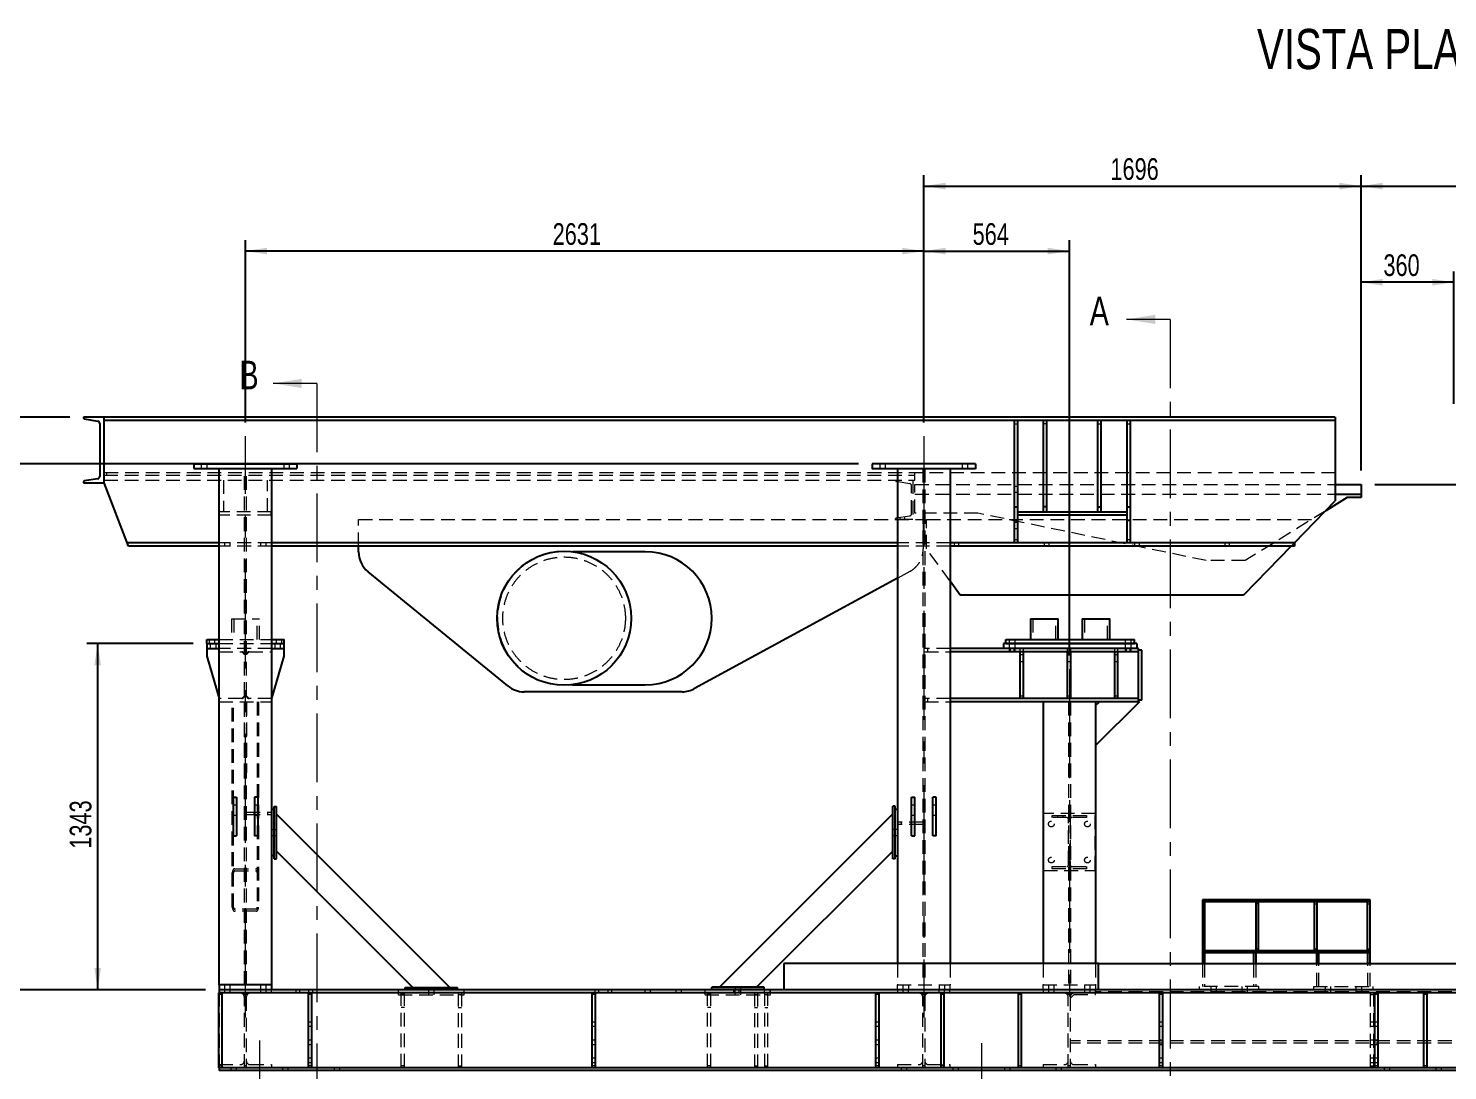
# Model space of a CAD drawing. Header units: millimetres. Extents: x 861 to 27901, y 673 to 17923.
# Drawn here: x 5683 to 10047, y 5109 to 8314 of the extents above; entities that cross this region are included whole.
import ezdxf

# ---------------------------------------------------------------- set-up
doc = ezdxf.new("R2010")
doc.units = ezdxf.units.MM
doc.header["$LTSCALE"] = 33.3
for name, pattern in [('CENTER', [10.16, 6.35, -1.27, 1.27, -1.27]), ('CENTERX2', [20.32, 12.7, -2.54, 2.54, -2.54]), ('HIDDEN', [1.905, 1.27, -0.635])]:
    doc.linetypes.add(name, pattern=pattern)
doc.layers.add('CAPA_1', color=7, linetype='Continuous')
doc.layers.add('STRUC', color=4, linetype='Continuous')
doc.styles.add('SLDTEXTSTYLE0', font='TXT', dxfattribs={"width": 0.75})
doc.dimstyles.new('SLDDIMSTYLE0', dxfattribs={"dimtxt": 66.6, "dimasz": 66.6, "dimexe": 0, "dimexo": 0.0625, "dimgap": 16.65, "dimtad": 2, "dimdec": 0, "dimlfac": 1.261261, "dimrnd": 1e-09, "dimzin": 12, "dimdsep": 46, "dimtxsty": 'SLDTEXTSTYLE0', "dimsah": 1, "dimcen": 0.09, "dimadec": 0, "dimazin": 3, "dimtfac": 1, "dimtdec": 0, "dimtofl": 0, "dimtmove": 0, "dimatfit": 3, "dimfxl": 1, "dimfrac": 2, "dimtolj": 1, "dimtzin": 12, "dimarcsym": 0})

# ---------------------------------------------------------------- blocks, each defined once
blk = doc.blocks.new('_D_4')
at = {"layer": 'CAPA_1', "transparency": 16777216}
for p, q in [((6227, 5358), (5508.6, 5358)), ((5541.9, 5358), (5541.9, 3403.6)), ((6342, 3403.6), (5508.6, 3403.6))]:
    blk.add_line(p, q, dxfattribs=at)
for points in [[(5541.9, 5358), (5531.6, 5291.4), (5552.1, 5291.4)], [(5541.9, 3403.6), (5552.1, 3470.2), (5531.6, 3470.2)]]:
    blk.add_solid(points, dxfattribs=at)
at = {"layer": 'CAPA_1', "transparency": 16777216, "insert": (5456, 4282.4), "char_height": 66.6, "attachment_point": 1, "rotation": 90, "style": 'SLDTEXTSTYLE0'}
blk.add_mtext('2465', dxfattribs=at)
blk = doc.blocks.new('_D_5')
at = {"layer": 'CAPA_1', "transparency": 16777216}
for p, q in [((6149.3, 6975.7), (5281.1, 6975.7)), ((5314.4, 6975.7), (5314.4, 3403.6)), ((6342, 3403.6), (5281.1, 3403.6))]:
    blk.add_line(p, q, dxfattribs=at)
for points in [[(5314.4, 6975.7), (5304.1, 6909.1), (5324.6, 6909.1)], [(5314.4, 3403.6), (5324.6, 3470.2), (5304.1, 3470.2)]]:
    blk.add_solid(points, dxfattribs=at)
at = {"layer": 'CAPA_1', "transparency": 16777216, "insert": (5228.5, 5091.3), "char_height": 66.6, "attachment_point": 1, "rotation": 90, "style": 'SLDTEXTSTYLE0'}
blk.add_mtext('4505', dxfattribs=at)
blk = doc.blocks.new('_D_6')
at = {"layer": 'CAPA_1', "transparency": 16777216}
for p, q in [((5810, 7118.8), (5019.8, 7118.8)), ((5053.1, 7118.8), (5053.1, 3403.6)), ((6342, 3403.6), (5019.8, 3403.6))]:
    blk.add_line(p, q, dxfattribs=at)
for points in [[(5053.1, 7118.8), (5042.8, 7052.2), (5063.3, 7052.2)], [(5053.1, 3403.6), (5063.3, 3470.2), (5042.8, 3470.2)]]:
    blk.add_solid(points, dxfattribs=at)
at = {"layer": 'CAPA_1', "transparency": 16777216, "insert": (4967.2, 5162.8), "char_height": 66.6, "attachment_point": 1, "rotation": 90, "style": 'SLDTEXTSTYLE0'}
blk.add_mtext('4686', dxfattribs=at)
blk = doc.blocks.new('_D_7')
at = {"layer": 'CAPA_1', "transparency": 16777216}
for p, q in [((8235.7, 6975.3), (5508.6, 6975.3)), ((5541.9, 5358), (5541.9, 6975.3)), ((6227, 5358), (5508.6, 5358))]:
    blk.add_line(p, q, dxfattribs=at)
for points in [[(5541.9, 6975.3), (5531.6, 6908.7), (5552.1, 6908.7)], [(5541.9, 5358), (5552.1, 5424.6), (5531.6, 5424.6)]]:
    blk.add_solid(points, dxfattribs=at)
at = {"layer": 'CAPA_1', "transparency": 16777216, "insert": (5456, 6068.2), "char_height": 66.6, "attachment_point": 1, "rotation": 90, "style": 'SLDTEXTSTYLE0'}
blk.add_mtext('2040', dxfattribs=at)
blk = doc.blocks.new('_D_9')
at = {"layer": 'CAPA_1', "transparency": 16777216}
for p, q in [((6189, 6422.5), (5862.5, 6422.5)), ((5895.8, 6422.5), (5895.8, 5358)), ((6227, 5358), (5862.5, 5358))]:
    blk.add_line(p, q, dxfattribs=at)
for points in [[(5895.8, 6422.5), (5885.5, 6355.9), (5906, 6355.9)], [(5895.8, 5358), (5906, 5424.6), (5885.5, 5424.6)]]:
    blk.add_solid(points, dxfattribs=at)
at = {"layer": 'CAPA_1', "transparency": 16777216, "insert": (5809.9, 5791.8), "char_height": 66.6, "attachment_point": 1, "rotation": 90, "style": 'SLDTEXTSTYLE0'}
blk.add_mtext('1343', dxfattribs=at)
blk = doc.blocks.new('_D_10')
at = {"layer": 'CAPA_1', "transparency": 16777216}
for p, q in [((6350.2, 7102.8), (6350.2, 7662.8)), ((8436.6, 7102.4), (8436.6, 7662.8)), ((8436.6, 7629.5), (6350.2, 7629.5))]:
    blk.add_line(p, q, dxfattribs=at)
for points in [[(6350.2, 7629.5), (6416.8, 7619.2), (6416.8, 7639.7)], [(8436.6, 7629.5), (8370, 7639.7), (8370, 7619.2)]]:
    blk.add_solid(points, dxfattribs=at)
at = {"layer": 'CAPA_1', "transparency": 16777216, "insert": (7295, 7715.3), "char_height": 66.6, "attachment_point": 1, "style": 'SLDTEXTSTYLE0'}
blk.add_mtext('2631', dxfattribs=at)
blk = doc.blocks.new('_D_11')
at = {"layer": 'CAPA_1', "transparency": 16777216}
for p, q in [((8436.6, 7102.4), (8436.6, 7662.8)), ((8884.1, 6386), (8884.1, 7662.8)), ((8436.6, 7629.5), (8884.1, 7629.5))]:
    blk.add_line(p, q, dxfattribs=at)
for points in [[(8436.6, 7629.5), (8503.2, 7619.2), (8503.2, 7639.7)], [(8884.1, 7629.5), (8817.5, 7639.7), (8817.5, 7619.2)]]:
    blk.add_solid(points, dxfattribs=at)
at = {"layer": 'CAPA_1', "transparency": 16777216, "insert": (8586.5, 7715.3), "char_height": 66.6, "attachment_point": 1, "style": 'SLDTEXTSTYLE0'}
blk.add_mtext('564', dxfattribs=at)
blk = doc.blocks.new('_D_13')
at = {"layer": 'CAPA_1', "transparency": 16777216}
for p, q in [((9823.2, 6912.2), (14695.3, 6912.2)), ((14662, 6912.2), (14662, 5358)), ((14240.2, 5358), (14695.3, 5358))]:
    blk.add_line(p, q, dxfattribs=at)
for points in [[(14662, 6912.2), (14651.8, 6845.6), (14672.3, 6845.6)], [(14662, 5358), (14672.3, 5424.6), (14651.8, 5424.6)]]:
    blk.add_solid(points, dxfattribs=at)
at = {"layer": 'CAPA_1', "transparency": 16777216, "insert": (14576.2, 6036.7), "char_height": 66.6, "attachment_point": 1, "rotation": 90, "style": 'SLDTEXTSTYLE0'}
blk.add_mtext('1960', dxfattribs=at)
blk = doc.blocks.new('_D_14')
at = {"layer": 'CAPA_1', "transparency": 16777216}
for p, q in [((9780.9, 6954.5), (9780.9, 7862.6)), ((10855.1, 5883.5), (10855.1, 7862.6)), ((9780.9, 7829.3), (10855.1, 7829.3))]:
    blk.add_line(p, q, dxfattribs=at)
for points in [[(9780.9, 7829.3), (9847.5, 7819), (9847.5, 7839.5)], [(10855.1, 7829.3), (10788.5, 7839.5), (10788.5, 7819)]]:
    blk.add_solid(points, dxfattribs=at)
at = {"layer": 'CAPA_1', "transparency": 16777216, "insert": (10219.6, 7915.1), "char_height": 66.6, "attachment_point": 1, "style": 'SLDTEXTSTYLE0'}
blk.add_mtext('1355', dxfattribs=at)
blk = doc.blocks.new('_D_15')
at = {"layer": 'CAPA_1', "transparency": 16777216}
for p, q in [((9780.9, 6954.5), (9780.9, 7567)), ((10066.3, 7159.7), (10066.3, 7567)), ((10066.3, 7533.7), (9780.9, 7533.7))]:
    blk.add_line(p, q, dxfattribs=at)
for points in [[(9780.9, 7533.7), (9847.5, 7523.4), (9847.5, 7543.9)], [(10066.3, 7533.7), (9999.7, 7543.9), (9999.7, 7523.4)]]:
    blk.add_solid(points, dxfattribs=at)
at = {"layer": 'CAPA_1', "transparency": 16777216, "insert": (9849.8, 7619.5), "char_height": 66.6, "attachment_point": 1, "style": 'SLDTEXTSTYLE0'}
blk.add_mtext('360', dxfattribs=at)
blk = doc.blocks.new('_D_16')
at = {"layer": 'CAPA_1', "transparency": 16777216}
for p, q in [((8436.6, 7102.4), (8436.6, 7862.6)), ((9780.9, 6954.5), (9780.9, 7862.6)), ((8436.6, 7829.3), (9780.9, 7829.3))]:
    blk.add_line(p, q, dxfattribs=at)
for points in [[(8436.6, 7829.3), (8503.2, 7819), (8503.2, 7839.5)], [(9780.9, 7829.3), (9714.3, 7839.5), (9714.3, 7819)]]:
    blk.add_solid(points, dxfattribs=at)
at = {"layer": 'CAPA_1', "transparency": 16777216, "insert": (9010.3, 7915.1), "char_height": 66.6, "attachment_point": 1, "style": 'SLDTEXTSTYLE0'}
blk.add_mtext('1696', dxfattribs=at)

msp = doc.modelspace()

# ---------------------------------------------------------------- linework, layer by layer
at = {"color": 7, "linetype": 'Continuous', "lineweight": 18}
for p, q in [((9193.75, 7419.35), (9059.83, 7419.35)), ((6569.33, 7222.6), (6435.41, 7222.6))]:
    msp.add_line(p, q, dxfattribs=at)
at = {"color": 7, "linetype": 'CENTER', "lineweight": 18}
for p, q in [((9193.75, 7419.35), (9193.75, 3217.3)), ((6569.33, 7222.6), (6569.33, 3236.58))]:
    msp.add_line(p, q, dxfattribs=at)
at = {"color": 7, "linetype": 'Continuous', "lineweight": 25}
for p, q in [((5852.28, 7118.77), (5852.28, 7116.33)), ((9701.6, 7118.77), (5852.28, 7118.77)), ((5915.7, 6917.38), (5915.7, 7118.77)), ((9701.6, 7118.77), (9701.6, 6861.09)), ((5854.63, 7113.55), (5896.43, 7106.59)), ((5902.15, 7099.83), (5902.15, 6936.31)), ((9701.6, 7108.7), (5915.7, 7108.7)), ((8714.49, 7108.7), (8714.49, 6732.41)), ((8724.56, 7108.7), (8724.56, 6732.41)), ((8803.85, 7108.7), (8803.85, 6828.1)), ((8813.91, 7108.7), (8813.91, 6828.1)), ((8971.85, 6828.1), (8971.85, 7108.7)), ((8981.92, 6828.1), (8981.92, 7108.7)), ((9061.21, 7108.7), (9061.21, 6732.41)), ((9071.28, 7108.7), (9071.28, 6732.41)), ((5852.28, 6919.81), (5852.28, 6917.38)), ((5852.28, 6917.38), (5915.7, 6917.38)), ((5896.43, 6929.56), (5854.63, 6922.59)), ((5991.03, 6722.34), (5915.7, 6917.38)), ((9701.6, 6912.25), (9780.88, 6912.25)), ((9780.88, 6912.25), (9780.88, 6871.81)), ((9576.33, 6732.41), (9701.6, 6861.09)), ((9738.07, 6871.81), (9672.36, 6831.05)), ((9701.6, 6882.12), (9780.88, 6882.12)), ((9780.88, 6871.81), (9738.07, 6871.81)), ((8714.49, 6843.41), (8724.56, 6843.41)), ((8724.56, 6828.1), (9061.21, 6828.1)), ((8724.56, 6818.03), (9061.21, 6818.03)), ((8813.91, 6843.41), (8803.85, 6843.41)), ((8971.85, 6843.41), (8981.92, 6843.41)), ((9061.21, 6843.41), (9071.28, 6843.41)), ((8714.49, 6802.18), (8724.56, 6802.18)), ((9061.21, 6802.18), (9071.28, 6802.18)), ((6269.43, 6732.41), (5987.14, 6732.41)), ((6269.43, 6722.34), (5991.03, 6722.34)), ((8355.8, 6732.41), (6430.95, 6732.41)), ((8355.8, 6722.34), (6430.95, 6722.34)), ((6698.25, 6704.45), (6698.25, 6722.34)), ((9576.33, 6732.41), (8517.31, 6732.41)), ((9576.33, 6722.34), (8517.31, 6722.34)), ((9566.52, 6722.34), (9419.87, 6571.69)), ((9576.33, 6732.41), (9576.33, 6722.34)), ((7579.91, 6704.89), (7355.68, 6704.89)), ((7156.83, 6292.25), (6727.38, 6643.04)), ((8355.8, 6623.92), (7731.63, 6284.03)), ((8547.99, 6571.69), (8517.31, 6614.17)), ((9419.87, 6571.69), (8547.99, 6571.69)), ((8764.42, 6498.47), (8764.42, 6435.04)), ((8764.42, 6498.47), (8850.01, 6498.47)), ((8850.01, 6435.04), (8850.01, 6498.47)), ((8922.99, 6498.47), (8922.99, 6435.04)), ((8922.99, 6498.47), (9008.58, 6498.47)), ((9008.58, 6435.04), (9008.58, 6498.47)), ((6231.26, 6435.04), (6269.43, 6435.04)), ((6231.26, 6422.46), (6231.26, 6435.04)), ((6430.95, 6435.04), (6469.12, 6435.04)), ((6469.12, 6422.46), (6469.12, 6435.04)), ((8688.28, 6435.04), (9084.71, 6435.04)), ((8688.28, 6422.46), (8688.28, 6435.04)), ((8688.28, 6422.46), (9084.71, 6422.46)), ((9084.71, 6422.46), (9084.71, 6435.04)), ((7355.68, 6295.78), (7579.91, 6295.78)), ((7693.72, 6274.37), (7206.99, 6274.37))]:
    msp.add_line(p, q, dxfattribs=at)
at = {"color": 1, "linetype": 'HIDDEN', "lineweight": 18}
for p, q in [((8714.49, 7098.63), (8724.56, 7098.63)), ((8813.91, 7098.63), (8803.85, 7098.63)), ((8971.85, 7098.63), (8981.92, 7098.63)), ((9061.21, 7098.63), (9071.28, 7098.63)), ((9701.6, 6947.92), (5915.7, 6947.92)), ((5915.7, 6940.37), (8409.24, 6940.37)), ((5923.26, 6947.92), (5923.26, 6940.37)), ((8409.24, 6925.27), (8409.24, 6947.92)), ((5915.7, 6925.27), (8409.24, 6925.27)), ((6282.8, 6925.27), (6282.8, 6827.75)), ((6417.58, 6827.75), (6417.58, 6925.27)), ((8349.8, 6923.29), (8349.8, 6925.27)), ((8393.58, 6913.95), (8351.82, 6920.91)), ((8398.63, 6821.72), (8398.63, 6907.99)), ((8402.66, 6925.27), (8402.66, 6804.44)), ((8409.24, 6912.25), (9701.6, 6912.25)), ((8409.24, 6823.45), (8409.24, 6912.25)), ((8724.56, 6905.58), (8714.49, 6905.58)), ((8409.24, 6882.12), (9701.6, 6882.12)), ((8714.49, 6887.95), (8724.56, 6887.95)), ((6270.9, 6817.68), (6270.9, 6827.75)), ((6429.48, 6827.75), (6270.9, 6827.75)), ((6429.48, 6817.68), (6270.9, 6817.68)), ((6429.48, 6817.68), (6429.48, 6827.75)), ((8351.82, 6808.79), (8393.58, 6815.76)), ((8362.7, 6810.61), (8362.7, 6804.44)), ((8377.8, 6804.44), (8377.8, 6813.13)), ((8602.7, 6823.45), (8409.24, 6823.45)), ((9304.38, 6677.56), (8602.7, 6823.45)), ((9672.36, 6831.05), (9424.89, 6677.56)), ((6698.25, 6722.34), (6698.25, 6804)), ((6698.25, 6804), (8434.61, 6804)), ((8349.8, 6804.44), (8349.8, 6806.41)), ((8402.66, 6804.44), (8349.8, 6804.44)), ((8434.61, 6804), (8434.61, 6713.94)), ((8444.92, 6804), (9646.02, 6804)), ((8444.92, 6714.41), (8444.92, 6804)), ((8724.56, 6794.58), (8714.49, 6794.58)), ((8714.49, 6776.95), (8724.56, 6776.95)), ((6430.95, 6732.41), (6269.43, 6732.41)), ((6430.95, 6722.34), (6269.43, 6722.34)), ((6285.88, 6732.41), (6285.88, 6722.34)), ((6303.5, 6722.34), (6303.5, 6732.41)), ((6396.88, 6732.41), (6396.88, 6722.34)), ((6414.5, 6722.34), (6414.5, 6732.41)), ((8517.31, 6732.41), (8355.8, 6732.41)), ((8517.31, 6722.34), (8355.8, 6722.34)), ((8529.34, 6732.41), (8529.34, 6722.34)), ((8544.44, 6722.34), (8544.44, 6732.41)), ((8714.49, 6742.48), (8724.56, 6742.48)), ((8806.84, 6732.41), (8806.84, 6722.34)), ((8821.94, 6722.34), (8821.94, 6732.41)), ((9061.21, 6742.48), (9071.28, 6742.48)), ((9084.34, 6732.41), (9084.34, 6722.34)), ((9099.44, 6722.34), (9099.44, 6732.41)), ((9361.84, 6732.41), (9361.84, 6722.34)), ((9376.94, 6722.34), (9376.94, 6732.41)), ((9576.33, 6732.41), (9566.52, 6722.34)), ((7355.68, 6704.89), (7330.16, 6704.89)), ((8517.31, 6614.17), (8444.92, 6714.41)), ((8393.24, 6644.31), (8355.8, 6623.92)), ((9424.89, 6677.56), (9304.38, 6677.56)), ((6307.4, 6498.47), (6392.98, 6498.47)), ((6307.4, 6498.47), (6307.4, 6435.04)), ((6314.51, 6498.47), (6314.51, 6435.04)), ((6385.87, 6435.04), (6385.87, 6498.47)), ((6392.98, 6435.04), (6392.98, 6498.47)), ((8771.53, 6498.47), (8771.53, 6435.04)), ((8842.89, 6435.04), (8842.89, 6498.47)), ((8930.1, 6498.47), (8930.1, 6435.04)), ((9001.46, 6435.04), (9001.46, 6498.47)), ((6238.31, 6435.04), (6238.31, 6422.46)), ((6255.93, 6422.46), (6255.93, 6435.04)), ((6269.43, 6435.04), (6430.95, 6435.04)), ((6444.45, 6435.04), (6444.45, 6422.46)), ((6462.07, 6422.46), (6462.07, 6435.04)), ((8699.29, 6435.04), (8699.29, 6422.46)), ((8716.91, 6422.46), (8716.91, 6435.04)), ((9056.08, 6435.04), (9056.08, 6422.46)), ((9073.7, 6422.46), (9073.7, 6435.04)), ((7330.16, 6295.78), (7355.68, 6295.78))]:
    msp.add_line(p, q, dxfattribs=at)
at = {"color": 7, "linetype": 'Continuous', "lineweight": 25}
msp.add_circle((7330.16, 6500.34), 206.14, dxfattribs=at)
at = {"color": 1, "linetype": 'HIDDEN', "lineweight": 18}
msp.add_circle((7330.16, 6500.34), 188.52, dxfattribs=at)
at = {"color": 7, "linetype": 'Continuous', "lineweight": 25}
for centre, radius, start, end in [((5855.1, 7116.33), 2.82, 180, 260.537), ((5895.3, 7099.83), 6.85, 0, 80.537), ((5855.1, 6919.81), 2.82, 99.463, 180), ((5895.3, 6936.31), 6.85, 279.463, 0), ((6777.54, 6704.45), 79.29, 180, 230.75696), ((7579.91, 6500.34), 204.56, 270, 90), ((7206.99, 6353.66), 79.29, 230.75696, 270), ((7693.72, 6353.66), 79.29, 270, 298.5707)]:
    msp.add_arc(centre, radius, start, end, dxfattribs=at)
at = {"color": 1, "linetype": 'HIDDEN', "lineweight": 18}
for centre, radius, start, end in [((8352.21, 6923.29), 2.42, 180, 260.537), ((8392.59, 6907.99), 6.04, 0, 80.537), ((8352.21, 6806.41), 2.42, 99.463, 180), ((8392.59, 6821.72), 6.04, 279.463, 0), ((7330.16, 6500.34), 204.56, 90, 270), ((8355.33, 6713.94), 79.29, 298.5707, 0)]:
    msp.add_arc(centre, radius, start, end, dxfattribs=at)
at = {"color": 7, "linetype": 'Continuous', "lineweight": 18}
for points in [[(9059.83, 7419.35), (9147.94, 7405.26), (9147.94, 7433.45)], [(6435.41, 7222.6), (6523.51, 7208.5), (6523.51, 7236.69)]]:
    msp.add_solid(points, dxfattribs=at)
at = {"layer": 'CAPA_1', "linetype": 'CENTERX2', "lineweight": 18, "ltscale": 0.792857}
for p, q in [((6350.19, 5273.19), (6350.19, 7060.54)), ((8436.55, 7060.11), (8436.55, 5273.19)), ((8884.12, 6343.73), (8884.12, 5273.19)), ((6393.57, 5201.82), (6393.57, 3559.77)), ((8613.57, 5194.27), (8613.57, 3567.32))]:
    msp.add_line(p, q, dxfattribs=at)
at = {"layer": 'STRUC', "linetype": 'Continuous', "lineweight": 25}
for p, q in [((6191.62, 6975.75), (6191.62, 6960.64)), ((6191.62, 6975.75), (6508.76, 6975.75)), ((6191.62, 6960.64), (6508.76, 6960.64)), ((6269.43, 5373.09), (6269.43, 6960.64)), ((6430.95, 5373.09), (6430.95, 6960.64)), ((6508.76, 6975.75), (6508.76, 6960.64)), ((8595.13, 6975.32), (8277.98, 6975.32)), ((8277.98, 6975.32), (8277.98, 6960.21)), ((8595.13, 6960.21), (8277.98, 6960.21)), ((8355.8, 6960.21), (8355.8, 5438.54)), ((8517.31, 6960.21), (8517.31, 5438.54)), ((8595.13, 6975.32), (8595.13, 6960.21)), ((6231.26, 6422.46), (6269.43, 6422.46)), ((6231.26, 6422.46), (6231.26, 6383.57)), ((6430.95, 6422.46), (6469.12, 6422.46)), ((6469.12, 6383.57), (6469.12, 6422.46)), ((8681.15, 6422.45), (8681.15, 6407.35)), ((9091.85, 6422.45), (8681.15, 6422.45)), ((9091.85, 6422.45), (9091.85, 6407.35)), ((6231.26, 6407.35), (6269.43, 6407.35)), ((6231.26, 6383.57), (6269.43, 6253.82)), ((6430.95, 6407.35), (6469.12, 6407.35)), ((6430.95, 6253.82), (6469.12, 6383.57)), ((9096.6, 6407.35), (8517.31, 6407.35)), ((9096.6, 6397.36), (8517.31, 6397.36)), ((8733.2, 6253.82), (8733.2, 6397.36)), ((8743.27, 6253.82), (8743.27, 6397.36)), ((8878.29, 6253.82), (8878.29, 6397.36)), ((8888.36, 6253.82), (8888.36, 6397.36)), ((9023.38, 6253.82), (9023.38, 6397.36)), ((9033.45, 6253.82), (9033.45, 6397.36)), ((9096.6, 6243.83), (9096.6, 6407.35)), ((9106.67, 6402.36), (9096.6, 6402.36)), ((9106.67, 6248.82), (9106.67, 6402.36)), ((9096.6, 6253.82), (8517.31, 6253.82)), ((9099.66, 6243.83), (8517.31, 6243.83)), ((8803.36, 6243.83), (8803.36, 5438.54)), ((8964.87, 6231.93), (8976.77, 6243.83)), ((9099.66, 6243.83), (8964.87, 6109.04)), ((8964.87, 6243.83), (8964.87, 5438.54)), ((9106.67, 6248.82), (9096.6, 6248.82)), ((6312.37, 5950.05), (6322.44, 5950.05)), ((6312.37, 5950.05), (6312.37, 5831.12)), ((6322.44, 5950.05), (6322.44, 5831.12)), ((6388.01, 5950.05), (6377.94, 5950.05)), ((6377.94, 5950.05), (6377.94, 5831.12)), ((6388.01, 5950.05), (6388.01, 5831.12)), ((8398.73, 5950.05), (8408.8, 5950.05)), ((8398.73, 5831.12), (8398.73, 5950.05)), ((8408.8, 5831.12), (8408.8, 5950.05)), ((8474.37, 5950.05), (8464.3, 5950.05)), ((8464.3, 5831.12), (8464.3, 5950.05)), ((8474.37, 5831.12), (8474.37, 5950.05)), ((6438.5, 5912.23), (6430.95, 5912.23)), ((6438.5, 5921.35), (6446.05, 5921.35)), ((6438.5, 5760.4), (6438.5, 5921.35)), ((6446.05, 5760.4), (6446.05, 5921.35)), ((6978.65, 5365.23), (6446.05, 5897.83)), ((8340.69, 5898.63), (7808.09, 5366.02)), ((8340.69, 5761.19), (8340.69, 5922.14)), ((8348.25, 5922.14), (8340.69, 5922.14)), ((8348.25, 5761.19), (8348.25, 5922.14)), ((8348.25, 5913.02), (8355.8, 5913.02)), ((6312.37, 5831.12), (6322.44, 5831.12)), ((6388.01, 5831.12), (6377.94, 5831.12)), ((8398.73, 5831.12), (8408.8, 5831.12)), ((8474.37, 5831.12), (8464.3, 5831.12)), ((6438.5, 5769.52), (6430.95, 5769.52)), ((6864.73, 5365.23), (6446.05, 5783.91)), ((8340.69, 5784.71), (7922.01, 5366.02)), ((8348.25, 5761.19), (8340.69, 5761.19)), ((8348.25, 5770.31), (8355.8, 5770.31)), ((6438.5, 5760.4), (6446.05, 5760.4)), ((9808.63, 5635.07), (9293.28, 5635.07)), ((9293.28, 5635.07), (9293.28, 5438.54)), ((9808.63, 5438.54), (9808.63, 5635.07)), ((9808.63, 5628.43), (9293.28, 5628.43)), ((9300.83, 5477.79), (9300.83, 5628.43)), ((9457.2, 5628.43), (9457.2, 5477.79)), ((9464.76, 5628.43), (9464.76, 5477.79)), ((9637.15, 5628.43), (9637.15, 5477.79)), ((9644.71, 5628.43), (9644.71, 5477.79)), ((9801.08, 5477.79), (9801.08, 5628.43)), ((9808.63, 5477.79), (9293.28, 5477.79)), ((9808.63, 5471.14), (9293.28, 5471.14)), ((9299.92, 5471.14), (9299.92, 5438.54)), ((9450.56, 5471.14), (9450.56, 5438.54)), ((9457.2, 5471.14), (9457.2, 5438.54)), ((9644.71, 5438.54), (9644.71, 5471.14)), ((9651.35, 5438.54), (9651.35, 5471.14)), ((9801.99, 5438.54), (9801.99, 5471.14)), ((8005.83, 5438.54), (8005.83, 5357.98)), ((8973.12, 5438.54), (8005.83, 5438.54)), ((8973.12, 5357.98), (8973.12, 5438.54)), ((8973.91, 5438.54), (10242.48, 5438.54)), ((8973.91, 5357.98), (8973.91, 5438.54)), ((6269.32, 5373.09), (6269.32, 5349.12)), ((6431.06, 5373.09), (6269.32, 5373.09)), ((6431.06, 5357.98), (6431.06, 5373.09)), ((14197.89, 5349.12), (6268.53, 5349.12)), ((6268.53, 5118.34), (6268.53, 5349.12)), ((14197.89, 5357.98), (6269.29, 5357.98)), ((6269.29, 5357.98), (6269.29, 5349.12)), ((6278.6, 5118.34), (6278.6, 5349.12)), ((6544.6, 5118.34), (6544.6, 5349.12)), ((6554.67, 5118.34), (6554.67, 5349.12)), ((6841.22, 5357.98), (6841.22, 5365.23)), ((6841.22, 5365.23), (7002.17, 5365.23)), ((7002.17, 5357.98), (7002.17, 5365.23)), ((7416.74, 5118.34), (7416.74, 5349.12)), ((7426.81, 5118.34), (7426.81, 5349.12)), ((7945.53, 5366.02), (7784.58, 5366.02)), ((7784.58, 5358.47), (7784.58, 5366.02)), ((7945.53, 5358.47), (7784.58, 5358.47)), ((7945.53, 5358.47), (7945.53, 5366.02)), ((8288.88, 5118.34), (8288.88, 5349.12)), ((8298.95, 5118.34), (8298.95, 5349.12)), ((8489.32, 5118.34), (8489.32, 5349.12)), ((8499.39, 5118.34), (8499.39, 5349.12)), ((8727.18, 5118.34), (8727.18, 5349.12)), ((8737.25, 5118.34), (8737.25, 5349.12)), ((9161.03, 5118.34), (9161.03, 5349.12)), ((9171.1, 5118.34), (9171.1, 5349.12)), ((9823.06, 5118.34), (9823.06, 5349.12)), ((9833.13, 5118.34), (9833.13, 5349.12)), ((9974.44, 5118.34), (9974.44, 5349.12)), ((9984.51, 5118.34), (9984.51, 5349.12)), ((14197.89, 5118.34), (6268.53, 5118.34)), ((6269.29, 5118.34), (6269.29, 5117.53)), ((6269.29, 5117.53), (6269.32, 5117.53)), ((6269.32, 5118.34), (6269.32, 5109.47)), ((14197.89, 5109.47), (6269.32, 5109.47))]:
    msp.add_line(p, q, dxfattribs=at)
at = {"layer": 'STRUC', "linetype": 'HIDDEN', "lineweight": 18}
for p, q in [((6214.52, 6975.75), (6214.52, 6960.64)), ((6232.14, 6960.64), (6232.14, 6975.75)), ((6347.07, 5373.09), (6347.07, 6960.64)), ((6353.31, 5373.09), (6353.31, 6960.64)), ((6468.24, 6975.75), (6468.24, 6960.64)), ((6485.86, 6960.64), (6485.86, 6975.75)), ((8300.89, 6975.32), (8300.89, 6960.21)), ((8318.51, 6960.21), (8318.51, 6975.32)), ((8433.43, 6960.21), (8433.43, 5373.09)), ((8439.68, 6960.21), (8439.68, 5373.09)), ((8554.6, 6975.32), (8554.6, 6960.21)), ((8572.22, 6960.21), (8572.22, 6975.32)), ((6242.27, 6422.46), (6242.27, 6407.35)), ((6259.89, 6407.35), (6259.89, 6422.46)), ((6269.43, 6422.46), (6430.95, 6422.46)), ((6440.49, 6422.46), (6440.49, 6407.35)), ((6458.11, 6407.35), (6458.11, 6422.46)), ((8699.29, 6422.45), (8699.29, 6397.36)), ((8716.91, 6397.36), (8716.91, 6422.45)), ((9056.08, 6422.45), (9056.08, 6397.36)), ((9073.7, 6397.36), (9073.7, 6422.45)), ((6430.95, 6407.35), (6269.43, 6407.35)), ((6269.43, 6397.36), (6339.01, 6397.36)), ((6347.07, 6389.31), (6339.01, 6397.36)), ((6361.37, 6397.36), (6353.31, 6389.31)), ((6361.37, 6397.36), (6430.95, 6397.36)), ((8517.31, 6407.35), (8439.68, 6407.35)), ((8439.68, 6397.36), (8517.31, 6397.36)), ((8447.73, 6407.35), (8447.73, 6397.36)), ((8702.78, 6397.36), (8702.78, 6407.35)), ((8713.43, 6407.35), (8713.43, 6397.36)), ((8733.2, 6397.36), (8733.2, 6407.35)), ((8733.2, 6389.31), (8743.27, 6389.31)), ((8743.27, 6397.36), (8743.27, 6407.35)), ((8878.29, 6397.36), (8878.29, 6407.35)), ((8878.29, 6389.31), (8888.36, 6389.31)), ((8888.36, 6397.36), (8888.36, 6407.35)), ((9023.38, 6397.36), (9023.38, 6407.35)), ((9023.38, 6389.31), (9033.45, 6389.31)), ((9033.45, 6397.36), (9033.45, 6407.35)), ((9059.57, 6397.36), (9059.57, 6407.35)), ((9070.21, 6407.35), (9070.21, 6397.36)), ((8733.2, 6367.71), (8743.27, 6367.71)), ((8878.29, 6367.71), (8888.36, 6367.71)), ((9023.38, 6367.71), (9033.45, 6367.71)), ((6339.01, 6253.82), (6269.43, 6253.82)), ((6269.43, 6243.83), (6430.95, 6243.83)), ((6309.91, 5611.73), (6309.91, 6243.83)), ((6313.7, 5611.73), (6313.7, 6243.83)), ((6339.01, 6253.82), (6347.07, 6261.87)), ((6346.41, 6243.83), (6346.41, 6025.64)), ((6353.31, 6261.87), (6361.37, 6253.82)), ((6353.97, 6243.83), (6353.97, 6025.64)), ((6430.95, 6253.82), (6361.37, 6253.82)), ((6386.68, 6243.83), (6386.68, 5611.73)), ((6390.47, 6243.83), (6390.47, 5611.73)), ((8517.31, 6253.82), (8439.68, 6253.82)), ((8439.68, 6243.83), (8517.31, 6243.83)), ((8447.73, 6253.82), (8447.73, 6243.83)), ((8733.2, 6261.87), (8743.27, 6261.87)), ((8878.29, 6261.87), (8888.36, 6261.87)), ((8881, 6243.83), (8881, 5373.09)), ((8887.24, 6243.83), (8887.24, 5373.09)), ((9023.38, 6261.87), (9033.45, 6261.87)), ((6353.97, 6228.61), (6346.41, 6228.61)), ((6353.97, 6025.64), (6346.41, 6025.64)), ((6322.44, 5925.51), (6312.37, 5925.51)), ((6312.37, 5895.3), (6322.44, 5895.3)), ((6353.31, 5904.3), (6430.95, 5904.3)), ((6353.31, 5896.75), (6430.95, 5896.75)), ((6377.1, 5896.75), (6377.1, 5904.3)), ((6388.01, 5925.51), (6377.94, 5925.51)), ((6377.94, 5895.3), (6388.01, 5895.3)), ((6419.05, 5896.75), (6419.05, 5904.3)), ((8408.8, 5925.51), (8398.73, 5925.51)), ((8398.73, 5895.3), (8408.8, 5895.3)), ((8474.37, 5925.51), (8464.3, 5925.51)), ((8464.3, 5895.3), (8474.37, 5895.3)), ((8963.4, 5899.58), (8804.83, 5899.58)), ((8804.83, 5899.58), (8804.83, 5725.16)), ((8831.25, 5887.69), (8831.25, 5894.33)), ((8831.25, 5894.33), (8936.98, 5894.33)), ((8847.56, 5894.33), (8847.56, 5887.69)), ((8865.18, 5887.69), (8865.18, 5894.33)), ((8936.98, 5894.33), (8936.98, 5887.69)), ((8963.4, 5725.16), (8963.4, 5899.58)), ((6446.05, 5849.68), (6430.95, 5849.68)), ((8355.8, 5850.48), (8340.69, 5850.48)), ((8433.43, 5873.38), (8355.8, 5873.38)), ((8433.43, 5865.83), (8355.8, 5865.83)), ((8367.69, 5865.83), (8367.69, 5873.38)), ((8409.65, 5865.83), (8409.65, 5873.38)), ((8875.76, 5887.69), (8831.25, 5887.69)), ((8881.8, 5743.09), (8881.8, 5881.65)), ((8886.43, 5881.65), (8886.43, 5743.09)), ((8936.98, 5887.69), (8892.48, 5887.69)), ((6430.95, 5832.06), (6446.05, 5832.06)), ((8340.69, 5832.86), (8355.8, 5832.86)), ((6317.49, 5730.27), (6382.9, 5730.27)), ((6317.49, 5724.13), (6382.9, 5724.13)), ((8804.83, 5725.16), (8963.4, 5725.16)), ((8831.25, 5737.05), (8875.76, 5737.05)), ((8831.25, 5730.41), (8831.25, 5737.05)), ((8936.98, 5730.41), (8831.25, 5730.41)), ((8892.48, 5737.05), (8936.98, 5737.05)), ((8936.98, 5737.05), (8936.98, 5730.41)), ((9343.93, 5635.07), (9343.93, 5628.43)), ((9361.55, 5628.43), (9361.55, 5635.07)), ((9423.22, 5635.07), (9423.22, 5628.43)), ((9440.84, 5628.43), (9440.84, 5635.07)), ((9502.5, 5635.07), (9502.5, 5628.43)), ((9520.12, 5628.43), (9520.12, 5635.07)), ((9581.79, 5635.07), (9581.79, 5628.43)), ((9599.41, 5628.43), (9599.41, 5635.07)), ((9661.07, 5635.07), (9661.07, 5628.43)), ((9678.69, 5628.43), (9678.69, 5635.07)), ((9740.36, 5635.07), (9740.36, 5628.43)), ((9757.98, 5628.43), (9757.98, 5635.07)), ((6382.9, 5605.58), (6317.49, 5605.58)), ((6382.9, 5599.43), (6317.49, 5599.43)), ((9300.83, 5622.38), (9293.28, 5622.38)), ((9464.76, 5622.38), (9457.2, 5622.38)), ((9637.15, 5622.38), (9644.71, 5622.38)), ((9801.08, 5622.38), (9808.63, 5622.38)), ((9300.83, 5483.83), (9293.28, 5483.83)), ((9464.76, 5483.83), (9457.2, 5483.83)), ((9637.15, 5483.83), (9644.71, 5483.83)), ((9801.08, 5483.83), (9808.63, 5483.83)), ((8355.8, 5438.54), (8355.8, 5373.09)), ((8517.31, 5438.54), (8517.31, 5373.09)), ((8803.36, 5438.54), (8803.36, 5373.09)), ((8964.87, 5438.54), (8964.87, 5373.09)), ((9293.28, 5438.54), (9293.28, 5368.05)), ((9299.92, 5438.54), (9299.92, 5368.05)), ((9450.56, 5438.54), (9450.56, 5368.05)), ((9457.2, 5438.54), (9457.2, 5368.05)), ((9644.71, 5368.05), (9644.71, 5438.54)), ((9651.35, 5368.05), (9651.35, 5438.54)), ((9801.99, 5368.05), (9801.99, 5438.54)), ((9808.63, 5368.05), (9808.63, 5438.54)), ((6285.88, 5373.09), (6285.88, 5357.98)), ((6303.5, 5357.98), (6303.5, 5373.09)), ((6396.88, 5373.09), (6396.88, 5357.98)), ((6414.5, 5357.98), (6414.5, 5373.09)), ((8355.68, 5357.98), (8355.68, 5373.09)), ((8355.68, 5373.09), (8517.43, 5373.09)), ((8372.24, 5373.09), (8372.24, 5357.98)), ((8389.86, 5357.98), (8389.86, 5373.09)), ((8483.24, 5373.09), (8483.24, 5357.98)), ((8500.86, 5357.98), (8500.86, 5373.09)), ((8517.43, 5357.98), (8517.43, 5373.09)), ((8803.25, 5357.98), (8803.25, 5373.09)), ((8803.25, 5373.09), (8964.99, 5373.09)), ((8819.81, 5373.09), (8819.81, 5357.98)), ((8837.43, 5357.98), (8837.43, 5373.09)), ((8930.81, 5373.09), (8930.81, 5357.98)), ((8948.43, 5357.98), (8948.43, 5373.09)), ((8964.99, 5357.98), (8964.99, 5373.09)), ((6278.6, 5343.08), (6268.53, 5343.08)), ((6269.29, 5349.12), (6269.29, 5347.61)), ((6430.5, 5347.61), (6269.29, 5347.61)), ((6269.32, 5349.12), (6269.32, 5118.34)), ((6285.59, 5357.98), (6285.59, 5347.61)), ((6303.21, 5347.61), (6303.21, 5357.98)), ((6355.52, 5343.08), (6344.28, 5343.08)), ((6346.93, 5117.53), (6346.93, 5335.53)), ((6352.87, 5335.53), (6352.87, 5117.53)), ((6396.59, 5357.98), (6396.59, 5347.61)), ((6414.21, 5347.61), (6414.21, 5357.98)), ((6430.5, 5347.61), (6430.5, 5357.98)), ((6504.85, 5357.98), (6504.85, 5349.12)), ((6517.43, 5349.12), (6517.43, 5357.98)), ((6544.49, 5357.98), (6544.49, 5349.12)), ((6554.67, 5343.08), (6544.6, 5343.08)), ((6557.08, 5349.12), (6557.08, 5357.98)), ((6821, 5342.88), (6821, 5357.98)), ((6821, 5342.88), (7022.38, 5342.88)), ((6828.93, 5118.34), (6828.93, 5349.12)), ((6838.99, 5343.08), (6828.93, 5343.08)), ((6838.99, 5118.34), (6838.99, 5349.12)), ((6841.22, 5357.68), (6841.22, 5357.98)), ((6841.22, 5357.68), (7002.17, 5357.68)), ((6912.88, 5365.23), (6912.88, 5357.68)), ((6912.88, 5357.98), (6912.88, 5342.88)), ((6930.5, 5357.68), (6930.5, 5365.23)), ((6930.5, 5342.88), (6930.5, 5357.98)), ((7002.17, 5357.68), (7002.17, 5357.98)), ((7004.38, 5349.12), (7004.38, 5118.34)), ((7004.38, 5343.08), (7014.45, 5343.08)), ((7014.45, 5349.12), (7014.45, 5118.34)), ((7022.38, 5342.88), (7022.38, 5357.98)), ((7426.81, 5343.08), (7416.74, 5343.08)), ((7424.56, 5357.98), (7424.56, 5349.12)), ((7437.15, 5349.12), (7437.15, 5357.98)), ((7464.2, 5357.98), (7464.2, 5349.12)), ((7476.79, 5349.12), (7476.79, 5357.98)), ((7578.55, 5357.98), (7578.55, 5349.12)), ((7596.18, 5349.12), (7596.18, 5357.98)), ((7673.7, 5357.98), (7673.7, 5349.12)), ((7691.32, 5349.12), (7691.32, 5357.98)), ((7763.7, 5342.88), (7763.7, 5357.98)), ((7763.7, 5342.88), (7965.09, 5342.88)), ((7771.63, 5118.34), (7771.63, 5349.12)), ((7781.7, 5343.08), (7771.63, 5343.08)), ((7781.7, 5118.34), (7781.7, 5349.12)), ((7850.73, 5357.98), (7850.73, 5349.12)), ((7855.59, 5357.98), (7855.59, 5342.88)), ((7856.24, 5366.02), (7856.24, 5358.47)), ((7868.35, 5349.12), (7868.35, 5357.98)), ((7873.21, 5342.88), (7873.21, 5357.98)), ((7873.86, 5358.47), (7873.86, 5366.02)), ((7915.38, 5349.12), (7915.38, 5118.34)), ((7915.38, 5343.08), (7925.45, 5343.08)), ((7925.45, 5349.12), (7925.45, 5118.34)), ((7945.87, 5357.98), (7945.87, 5349.12)), ((7947.09, 5118.34), (7947.09, 5349.12)), ((7947.09, 5343.08), (7957.16, 5343.08)), ((7957.16, 5118.34), (7957.16, 5349.12)), ((7963.49, 5349.12), (7963.49, 5357.98)), ((7965.09, 5342.88), (7965.09, 5357.98)), ((8298.95, 5343.08), (8288.88, 5343.08)), ((8355.59, 5357.98), (8355.59, 5347.61)), ((8516.8, 5347.61), (8355.59, 5347.61)), ((8371.89, 5357.98), (8371.89, 5347.61)), ((8389.51, 5347.61), (8389.51, 5357.98)), ((8441.82, 5343.08), (8430.58, 5343.08)), ((8433.23, 5117.53), (8433.23, 5335.53)), ((8439.17, 5335.53), (8439.17, 5117.53)), ((8482.89, 5357.98), (8482.89, 5347.61)), ((8499.39, 5343.08), (8489.32, 5343.08)), ((8500.51, 5347.61), (8500.51, 5357.98)), ((8516.8, 5347.61), (8516.8, 5357.98)), ((8737.25, 5343.08), (8727.18, 5343.08)), ((8803.15, 5357.98), (8803.15, 5347.61)), ((8964.36, 5347.61), (8803.15, 5347.61)), ((8819.45, 5357.98), (8819.45, 5347.61)), ((8837.07, 5347.61), (8837.07, 5357.98)), ((8889.38, 5343.08), (8878.14, 5343.08)), ((8880.79, 5117.53), (8880.79, 5335.53)), ((8898.81, 5343.59), (8886.73, 5331.5)), ((8886.73, 5335.53), (8886.73, 5117.53)), ((8898.81, 5343.59), (8964.36, 5343.59)), ((8930.45, 5357.98), (8930.45, 5347.61)), ((8948.07, 5347.61), (8948.07, 5357.98)), ((8964.36, 5343.59), (8964.36, 5357.98)), ((10313.84, 5351.34), (8964.36, 5351.34)), ((9171.1, 5343.08), (9161.03, 5343.08)), ((9466.42, 5368.05), (9284.06, 5368.05)), ((9284.06, 5357.98), (9284.06, 5368.05)), ((9318.86, 5368.05), (9318.86, 5357.98)), ((9318.86, 5357.98), (9318.86, 5351.34)), ((9336.48, 5357.98), (9336.48, 5368.05)), ((9336.48, 5351.34), (9336.48, 5357.98)), ((9414, 5368.05), (9414, 5357.98)), ((9414, 5357.98), (9414, 5351.34)), ((9431.62, 5357.98), (9431.62, 5368.05)), ((9431.62, 5351.34), (9431.62, 5357.98)), ((9466.42, 5357.98), (9466.42, 5368.05)), ((9635.49, 5357.98), (9635.49, 5368.05)), ((9635.49, 5368.05), (9817.85, 5368.05)), ((9670.29, 5368.05), (9670.29, 5357.98)), ((9670.29, 5357.98), (9670.29, 5351.34)), ((9687.91, 5357.98), (9687.91, 5368.05)), ((9687.91, 5351.34), (9687.91, 5357.98)), ((9765.43, 5368.05), (9765.43, 5357.98)), ((9765.43, 5357.98), (9765.43, 5351.34)), ((9783.05, 5357.98), (9783.05, 5368.05)), ((9783.05, 5351.34), (9783.05, 5357.98)), ((9808.79, 5349.12), (9808.79, 5118.34)), ((9808.79, 5343.08), (9818.86, 5343.08)), ((9817.85, 5357.98), (9817.85, 5368.05)), ((9818.86, 5349.12), (9818.86, 5118.34)), ((9833.13, 5343.08), (9823.06, 5343.08)), ((9984.51, 5343.08), (9974.44, 5343.08)), ((6838.99, 5303.24), (6828.93, 5303.24)), ((7004.38, 5303.24), (7014.45, 5303.24)), ((7781.7, 5303.24), (7771.63, 5303.24)), ((7915.38, 5303.24), (7925.45, 5303.24)), ((7947.09, 5303.24), (7957.16, 5303.24)), ((6554.67, 5258.37), (6544.6, 5258.37)), ((6544.6, 5245.78), (6554.67, 5245.78)), ((7426.81, 5258.37), (7416.74, 5258.37)), ((7416.74, 5245.78), (7426.81, 5245.78)), ((8298.95, 5258.37), (8288.88, 5258.37)), ((8288.88, 5245.78), (8298.95, 5245.78)), ((9171.1, 5258.37), (9161.03, 5258.37)), ((9161.03, 5245.78), (9171.1, 5245.78)), ((9818.86, 5258.37), (9808.79, 5258.37)), ((9808.79, 5245.78), (9818.86, 5245.78)), ((9833.13, 5258.37), (9823.06, 5258.37)), ((9823.06, 5245.78), (9833.13, 5245.78)), ((6554.67, 5202.87), (6544.6, 5202.87)), ((7426.81, 5202.87), (7416.74, 5202.87)), ((8298.95, 5202.87), (8288.88, 5202.87)), ((10376.87, 5200.7), (8886.73, 5200.7)), ((10376.87, 5194.06), (8886.73, 5194.06)), ((9171.1, 5202.87), (9161.03, 5202.87)), ((9818.86, 5202.87), (9808.79, 5202.87)), ((9833.13, 5202.87), (9823.06, 5202.87)), ((6544.6, 5190.28), (6554.67, 5190.28)), ((7416.74, 5190.28), (7426.81, 5190.28)), ((8288.88, 5190.28), (8298.95, 5190.28)), ((9161.03, 5190.28), (9171.1, 5190.28)), ((9808.79, 5190.28), (9818.86, 5190.28)), ((9823.06, 5190.28), (9833.13, 5190.28)), ((6278.6, 5124.38), (6268.53, 5124.38)), ((6269.29, 5127.9), (6334.84, 5127.9)), ((6269.29, 5127.9), (6269.29, 5118.34)), ((6269.32, 5117.53), (6430.5, 5117.53)), ((6305.48, 5118.34), (6305.48, 5109.47)), ((6323.1, 5109.47), (6323.1, 5118.34)), ((6352.87, 5124.38), (6346.93, 5124.38)), ((6364.95, 5127.9), (6430.5, 5127.9)), ((6430.5, 5127.9), (6430.5, 5117.53)), ((6464.05, 5118.34), (6464.05, 5109.47)), ((6481.67, 5109.47), (6481.67, 5118.34)), ((6554.67, 5147.37), (6544.6, 5147.37)), ((6544.6, 5134.78), (6554.67, 5134.78)), ((6554.67, 5124.38), (6544.6, 5124.38)), ((6622.62, 5118.34), (6622.62, 5109.47)), ((6640.24, 5109.47), (6640.24, 5118.34)), ((6838.99, 5124.38), (6828.93, 5124.38)), ((7004.38, 5124.38), (7014.45, 5124.38)), ((7426.81, 5147.37), (7416.74, 5147.37)), ((7416.74, 5134.78), (7426.81, 5134.78)), ((7426.81, 5124.38), (7416.74, 5124.38)), ((7781.7, 5124.38), (7771.63, 5124.38)), ((7915.38, 5124.38), (7925.45, 5124.38)), ((7947.09, 5124.38), (7957.16, 5124.38)), ((8298.95, 5147.37), (8288.88, 5147.37)), ((8288.88, 5134.78), (8298.95, 5134.78)), ((8298.95, 5124.38), (8288.88, 5124.38)), ((8355.59, 5127.9), (8355.59, 5117.53)), ((8355.59, 5127.9), (8421.14, 5127.9)), ((8355.59, 5117.53), (8516.8, 5117.53)), ((8366.91, 5118.34), (8366.91, 5109.47)), ((8384.53, 5109.47), (8384.53, 5118.34)), ((8439.17, 5124.38), (8433.23, 5124.38)), ((8451.25, 5127.9), (8516.8, 5127.9)), ((8499.39, 5124.38), (8489.32, 5124.38)), ((8516.8, 5127.9), (8516.8, 5117.53)), ((8525.48, 5118.34), (8525.48, 5109.47)), ((8543.1, 5109.47), (8543.1, 5118.34)), ((8684.05, 5118.34), (8684.05, 5109.47)), ((8701.67, 5109.47), (8701.67, 5118.34)), ((8737.25, 5124.38), (8727.18, 5124.38)), ((8803.15, 5127.9), (8868.7, 5127.9)), ((8803.15, 5127.9), (8803.15, 5117.53)), ((8803.15, 5117.53), (8964.36, 5117.53)), ((8842.62, 5118.34), (8842.62, 5109.47)), ((8860.24, 5109.47), (8860.24, 5118.34)), ((8886.73, 5124.38), (8880.79, 5124.38)), ((8898.81, 5127.9), (8964.36, 5127.9)), ((8964.36, 5127.9), (8964.36, 5117.53)), ((9171.1, 5147.37), (9161.03, 5147.37)), ((9161.03, 5134.78), (9171.1, 5134.78)), ((9171.1, 5124.38), (9161.03, 5124.38)), ((9818.86, 5147.37), (9808.79, 5147.37)), ((9808.79, 5134.78), (9818.86, 5134.78)), ((9808.79, 5124.38), (9818.86, 5124.38)), ((9833.13, 5147.37), (9823.06, 5147.37)), ((9823.06, 5134.78), (9833.13, 5134.78)), ((9833.13, 5124.38), (9823.06, 5124.38)), ((9852.02, 5118.34), (9852.02, 5109.47)), ((9869.65, 5109.47), (9869.65, 5118.34)), ((9984.51, 5124.38), (9974.44, 5124.38)), ((10010.6, 5118.34), (10010.6, 5109.47)), ((10028.22, 5109.47), (10028.22, 5118.34))]:
    msp.add_line(p, q, dxfattribs=at)
for centre in [(8828.62, 5867.87), (8939.62, 5867.87), (8828.62, 5756.87), (8939.62, 5756.87)]:
    msp.add_circle(centre, 8.81, dxfattribs=at)
for centre, radius, start, end in [((6339.01, 6389.31), 8.06, 0, 90), ((6361.37, 6389.31), 8.06, 90, 180), ((6339.01, 6261.87), 8.06, 270, 0), ((6361.37, 6261.87), 8.06, 180, 270), ((8875.76, 5881.65), 6.04, 360, 90), ((8892.48, 5881.65), 6.04, 90, 180), ((8875.76, 5743.09), 6.04, 270, 0), ((8892.48, 5743.09), 6.04, 180, 270), ((6334.84, 5335.53), 12.08, 0, 89.99998), ((6364.95, 5335.53), 12.08, 90, 180.00002), ((8421.14, 5335.53), 12.08, 0, 89.99998), ((8451.25, 5335.53), 12.08, 90, 180.00002), ((8868.7, 5335.53), 12.08, 0, 89.99998), ((8898.81, 5335.53), 12.08, 90, 180.00002), ((6334.84, 5139.98), 12.08, 270, 0), ((6364.95, 5139.98), 12.08, 180, 270), ((8421.14, 5139.98), 12.08, 270, 0), ((8451.25, 5139.98), 12.08, 180, 270), ((8868.7, 5139.98), 12.08, 270, 0), ((8898.81, 5139.98), 12.08, 180, 270)]:
    msp.add_arc(centre, radius, start, end, dxfattribs=at)
for centre, major_axis, start_param, end_param in [((6317.49, 5717.98), (0, 12.3), 0, 1.5707963), ((6317.49, 5717.98), (0, 6.15), 0, 1.5707963), ((6382.9, 5717.98), (0, 12.3), 4.712389, 6.2831853), ((6382.9, 5717.98), (0, 6.15), 4.712389, 6.2831853), ((6317.49, 5611.73), (0, 12.3), 1.5707963, 3.1415927), ((6317.49, 5611.73), (0, 6.15), 1.5707963, 3.1415927), ((6382.9, 5611.73), (0, 12.3), 3.1415927, 4.712389), ((6382.9, 5611.73), (0, 6.15), 3.1415927, 4.712389)]:
    msp.add_ellipse(centre, major_axis=major_axis, ratio=0.6156615, start_param=start_param, end_param=end_param, dxfattribs=at)

# ---------------------------------------------------------------- texts
at = {"color": 7, "linetype": 'Continuous', "char_height": 88.11, "attachment_point": 1, "style": 'SLDTEXTSTYLE0'}
for s, insert in [('A', (8946.59, 7489.23)), ('B', (6331.81, 7292.47))]:
    msp.add_mtext(s, dxfattribs=dict(at, insert=insert))
at = {"layer": 'CAPA_1', "insert": (9460.95, 8312.44), "char_height": 123.3487, "attachment_point": 1, "style": 'SLDTEXTSTYLE0'}
msp.add_mtext('VISTA PLANTA', dxfattribs=at)

# ---------------------------------------------------------------- dimensions: what is measured, and where the dimension line sits
at = {"layer": 'CAPA_1'}
for base, p1, p2, picture, middle in [((9780.88, 7829.25), (8436.55, 7060.11), (9780.88, 6912.25), '_D_16', (9108.72, 7829.25)), ((10855.14, 7829.25), (9780.88, 6912.25), (10855.14, 5841.2), '_D_14', (10318.01, 7829.25)), ((6350.19, 7629.45), (8436.55, 7060.11), (6350.19, 7060.54), '_D_10', (7393.37, 7629.45)), ((8884.118, 7629.4514), (8436.5542, 7060.1137), (8884.118, 6343.7257), '_D_11', (8660.3361, 7629.4514)), ((9780.88, 7533.65), (10066.31, 7117.37), (9780.88, 6912.25), '_D_15', (9923.6, 7533.65))]:
    dim = msp.add_linear_dim(base=base, p1=p1, p2=p2, dimstyle='SLDDIMSTYLE0', dxfattribs=at)
    dim.commit()
    dim.dimension.update_dxf_attribs({"geometry": picture, "text_midpoint": middle, "dimtype": 160})
for base, p1, p2, picture, middle in [((5053.08, 3403.61), (5852.28, 7118.77), (6384.28, 3403.61), '_D_6', (5053.08, 5261.19)), ((5314.37, 3403.61), (6191.62, 6975.75), (6384.28, 3403.61), '_D_5', (5314.37, 5189.68)), ((5541.87, 6975.32), (6269.29, 5357.98), (8277.98, 6975.32), '_D_7', (5541.87, 6166.65)), ((14662.02, 5357.98), (9780.88, 6912.25), (14197.89, 5357.98), '_D_13', (14662.02, 6135.11)), ((5895.8, 5357.98), (6231.26, 6422.46), (6269.29, 5357.98), '_D_9', (5895.8, 5890.22)), ((5541.87, 3403.61), (6269.29, 5357.98), (6384.28, 3403.61), '_D_4', (5541.87, 4380.8))]:
    dim = msp.add_linear_dim(base=base, p1=p1, p2=p2, angle=90, dimstyle='SLDDIMSTYLE0', dxfattribs=at)
    dim.commit()
    dim.dimension.update_dxf_attribs({"geometry": picture, "text_midpoint": middle, "dimtype": 160})

doc.saveas('drawing.dxf')
